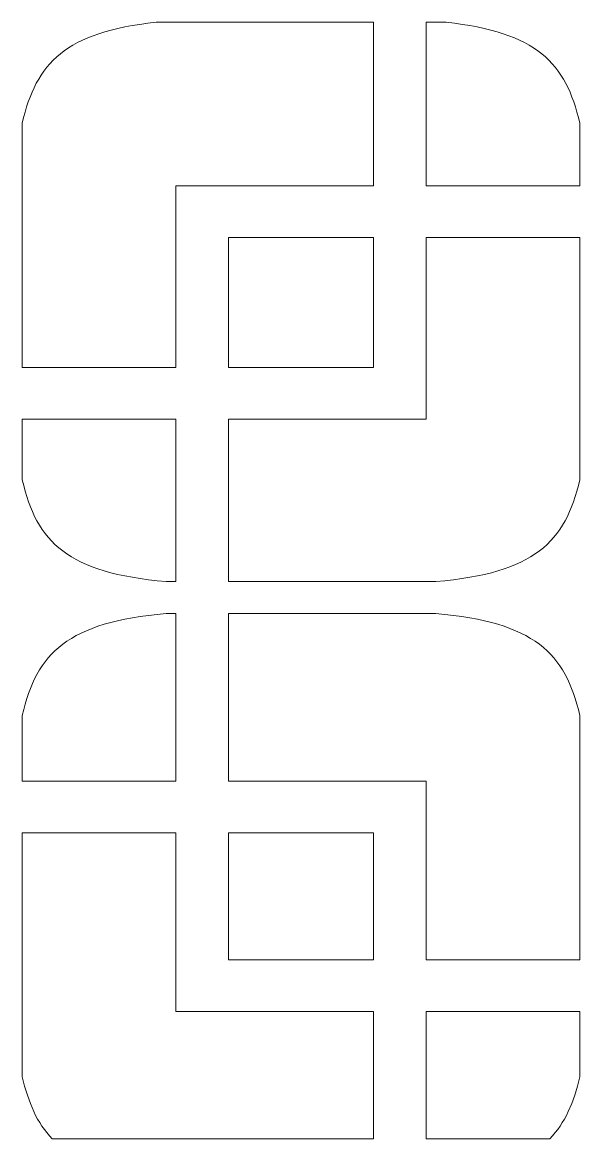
# Model space of a CAD drawing. Header units: millimetres. Extents: x -1200 to 1200, y -590 to 590.
# Drawn here: x 451 to 742, y -590 to -8 of the extents above; entities that cross this region are included whole.
import ezdxf

# ---------------------------------------------------------------- set-up
doc = ezdxf.new("R2010")
doc.units = ezdxf.units.MM
doc.header["$MEASUREMENT"] = 0
doc.layers.add('Layer 1', color=7, linetype='Continuous')

msp = doc.modelspace()

# ---------------------------------------------------------------- linework, layer by layer
at = {"layer": 'Layer 1', "color": 250, "lineweight": 20}
for points, knots in [([(520.5333, -7.6965), (520.5333, -7.6965), (634.0585, -7.6965), (634.0585, -7.6965), (634.0585, -7.6965), (634.0585, -92.9268), (634.0585, -92.9268), (634.0585, -92.9268), (530.8751, -92.9268), (530.8751, -92.9268), (530.8751, -92.9268), (530.8751, -187.7579), (530.8751, -187.7579), (530.8751, -187.7579), (450.6968, -187.7579), (450.6968, -187.7579), (450.6968, -187.7579), (450.6968, -99.7673), (450.6968, -99.7673), (450.6968, -99.7673), (450.6968, -60.2364), (450.6968, -60.2364), (450.6968, -60.2364), (451.4003, -57.3562), (451.4003, -57.3562), (451.4003, -57.3562), (452.1508, -54.548), (452.1508, -54.548), (452.1508, -54.548), (452.9481, -51.8117), (452.9481, -51.8117), (452.9481, -51.8117), (453.8158, -49.1956), (453.8158, -49.1956), (453.8158, -49.1956), (454.7538, -46.6514), (454.7538, -46.6514), (454.7538, -46.6514), (455.7622, -44.1792), (455.7622, -44.1792), (455.7622, -44.1792), (456.8175, -41.827), (456.8175, -41.827), (456.8175, -41.827), (457.99, -39.4989), (457.99, -39.4989), (457.99, -39.4989), (459.2329, -37.2907), (459.2329, -37.2907), (459.2329, -37.2907), (460.5462, -35.1785), (460.5462, -35.1785), (460.5462, -35.1785), (461.9532, -33.1384), (461.9532, -33.1384), (461.9532, -33.1384), (463.4775, -31.1703), (463.4775, -31.1703), (463.4775, -31.1703), (465.0956, -29.2741), (465.0956, -29.2741), (465.0956, -29.2741), (466.8075, -27.474), (466.8075, -27.474), (466.8075, -27.474), (468.6367, -25.7458), (468.6367, -25.7458), (468.6367, -25.7458), (470.5831, -24.0897), (470.5831, -24.0897), (470.5831, -24.0897), (472.6233, -22.5296), (472.6233, -22.5296), (472.6233, -22.5296), (474.7808, -21.0415), (474.7808, -21.0415), (474.7808, -21.0415), (477.1259, -19.6253), (477.1259, -19.6253), (477.1259, -19.6253), (479.5413, -18.2813), (479.5413, -18.2813), (479.5413, -18.2813), (482.1209, -17.0092), (482.1209, -17.0092), (482.1209, -17.0092), (484.8412, -15.8091), (484.8412, -15.8091), (484.8412, -15.8091), (487.6787, -14.681), (487.6787, -14.681), (487.6787, -14.681), (490.6805, -13.6249), (490.6805, -13.6249), (490.6805, -13.6249), (493.8463, -12.6409), (493.8463, -12.6409), (493.8463, -12.6409), (497.1529, -11.7288), (497.1529, -11.7288), (497.1529, -11.7288), (500.6235, -10.8887), (500.6235, -10.8887), (500.6235, -10.8887), (504.2584, -10.1207), (504.2584, -10.1207), (504.2584, -10.1207), (508.0575, -9.4246), (508.0575, -9.4246), (508.0575, -9.4246), (512.0206, -8.7766), (512.0206, -8.7766), (512.0206, -8.7766), (516.1949, -8.2005), (516.1949, -8.2005), (516.1949, -8.2005), (520.5333, -7.6965), (520.5333, -7.6965)], [0, 0, 0, 0, 0.02564103, 0.02564103, 0.02564103, 0.05128205, 0.05128205, 0.05128205, 0.07692308, 0.07692308, 0.07692308, 0.1025641, 0.1025641, 0.1025641, 0.12820513, 0.12820513, 0.12820513, 0.15384615, 0.15384615, 0.15384615, 0.17948718, 0.17948718, 0.17948718, 0.20512821, 0.20512821, 0.20512821, 0.23076923, 0.23076923, 0.23076923, 0.25641026, 0.25641026, 0.25641026, 0.28205128, 0.28205128, 0.28205128, 0.30769231, 0.30769231, 0.30769231, 0.33333333, 0.33333333, 0.33333333, 0.35897436, 0.35897436, 0.35897436, 0.38461538, 0.38461538, 0.38461538, 0.41025641, 0.41025641, 0.41025641, 0.43589744, 0.43589744, 0.43589744, 0.46153846, 0.46153846, 0.46153846, 0.48717949, 0.48717949, 0.48717949, 0.51282051, 0.51282051, 0.51282051, 0.53846154, 0.53846154, 0.53846154, 0.56410256, 0.56410256, 0.56410256, 0.58974359, 0.58974359, 0.58974359, 0.61538462, 0.61538462, 0.61538462, 0.64102564, 0.64102564, 0.64102564, 0.66666667, 0.66666667, 0.66666667, 0.69230769, 0.69230769, 0.69230769, 0.71794872, 0.71794872, 0.71794872, 0.74358974, 0.74358974, 0.74358974, 0.76923077, 0.76923077, 0.76923077, 0.79487179, 0.79487179, 0.79487179, 0.82051282, 0.82051282, 0.82051282, 0.84615385, 0.84615385, 0.84615385, 0.87179487, 0.87179487, 0.87179487, 0.8974359, 0.8974359, 0.8974359, 0.92307692, 0.92307692, 0.92307692, 0.94871795, 0.94871795, 0.94871795, 0.97435897, 0.97435897, 0.97435897, 1, 1, 1, 1]), ([(661.4724, -7.6965), (661.4724, -7.6965), (671.8612, -7.6965), (671.8612, -7.6965), (671.8612, -7.6965), (676.1996, -8.2005), (676.1996, -8.2005), (676.1996, -8.2005), (680.3504, -8.7766), (680.3504, -8.7766), (680.3504, -8.7766), (684.337, -9.4246), (684.337, -9.4246), (684.337, -9.4246), (688.136, -10.1207), (688.136, -10.1207), (688.136, -10.1207), (691.7709, -10.8887), (691.7709, -10.8887), (691.7709, -10.8887), (695.2416, -11.7288), (695.2416, -11.7288), (695.2416, -11.7288), (698.4778, -12.6409), (698.4778, -12.6409), (698.4778, -12.6409), (701.6202, -13.6249), (701.6202, -13.6249), (701.6202, -13.6249), (704.6219, -14.681), (704.6219, -14.681), (704.6219, -14.681), (707.4829, -15.8091), (707.4829, -15.8091), (707.4829, -15.8091), (710.1797, -17.0092), (710.1797, -17.0092), (710.1797, -17.0092), (712.7594, -18.2813), (712.7594, -18.2813), (712.7594, -18.2813), (715.1983, -19.6253), (715.1983, -19.6253), (715.1983, -19.6253), (717.4964, -21.0415), (717.4964, -21.0415), (717.4964, -21.0415), (719.6773, -22.5296), (719.6773, -22.5296), (719.6773, -22.5296), (721.741, -24.1137), (721.741, -24.1137), (721.741, -24.1137), (723.6874, -25.7458), (723.6874, -25.7458), (723.6874, -25.7458), (725.4931, -27.474), (725.4931, -27.474), (725.4931, -27.474), (727.2285, -29.2741), (727.2285, -29.2741), (727.2285, -29.2741), (728.8231, -31.1703), (728.8231, -31.1703), (728.8231, -31.1703), (730.3475, -33.1384), (730.3475, -33.1384), (730.3475, -33.1384), (731.7545, -35.1785), (731.7545, -35.1785), (731.7545, -35.1785), (733.0912, -37.2907), (733.0912, -37.2907), (733.0912, -37.2907), (734.3106, -39.5229), (734.3106, -39.5229), (734.3106, -39.5229), (735.4832, -41.827), (735.4832, -41.827), (735.4832, -41.827), (736.5384, -44.1792), (736.5384, -44.1792), (736.5384, -44.1792), (737.5468, -46.6514), (737.5468, -46.6514), (737.5468, -46.6514), (738.4848, -49.1956), (738.4848, -49.1956), (738.4848, -49.1956), (739.3525, -51.8358), (739.3525, -51.8358), (739.3525, -51.8358), (740.1499, -54.548), (740.1499, -54.548), (740.1499, -54.548), (740.9002, -57.3562), (740.9002, -57.3562), (740.9002, -57.3562), (741.5804, -60.2604), (741.5804, -60.2604), (741.5804, -60.2604), (741.5804, -92.9268), (741.5804, -92.9268), (741.5804, -92.9268), (661.4724, -92.9268), (661.4724, -92.9268), (661.4724, -92.9268), (661.4724, -7.6965), (661.4724, -7.6965)], [0, 0, 0, 0, 0.02777778, 0.02777778, 0.02777778, 0.05555556, 0.05555556, 0.05555556, 0.08333333, 0.08333333, 0.08333333, 0.11111111, 0.11111111, 0.11111111, 0.13888889, 0.13888889, 0.13888889, 0.16666667, 0.16666667, 0.16666667, 0.19444444, 0.19444444, 0.19444444, 0.22222222, 0.22222222, 0.22222222, 0.25, 0.25, 0.25, 0.27777778, 0.27777778, 0.27777778, 0.30555556, 0.30555556, 0.30555556, 0.33333333, 0.33333333, 0.33333333, 0.36111111, 0.36111111, 0.36111111, 0.38888889, 0.38888889, 0.38888889, 0.41666667, 0.41666667, 0.41666667, 0.44444444, 0.44444444, 0.44444444, 0.47222222, 0.47222222, 0.47222222, 0.5, 0.5, 0.5, 0.52777778, 0.52777778, 0.52777778, 0.55555556, 0.55555556, 0.55555556, 0.58333333, 0.58333333, 0.58333333, 0.61111111, 0.61111111, 0.61111111, 0.63888889, 0.63888889, 0.63888889, 0.66666667, 0.66666667, 0.66666667, 0.69444444, 0.69444444, 0.69444444, 0.72222222, 0.72222222, 0.72222222, 0.75, 0.75, 0.75, 0.77777778, 0.77777778, 0.77777778, 0.80555556, 0.80555556, 0.80555556, 0.83333333, 0.83333333, 0.83333333, 0.86111111, 0.86111111, 0.86111111, 0.88888889, 0.88888889, 0.88888889, 0.91666667, 0.91666667, 0.91666667, 0.94444444, 0.94444444, 0.94444444, 0.97222222, 0.97222222, 0.97222222, 1, 1, 1, 1]), ([(558.289, -187.7579), (558.289, -187.7579), (558.289, -119.8568), (558.289, -119.8568), (558.289, -119.8568), (634.0585, -119.8568), (634.0585, -119.8568), (634.0585, -119.8568), (634.0585, -187.7579), (634.0585, -187.7579), (634.0585, -187.7579), (558.289, -187.7579), (558.289, -187.7579)], [0, 0, 0, 0, 0.25, 0.25, 0.25, 0.5, 0.5, 0.5, 0.75, 0.75, 0.75, 1, 1, 1, 1]), ([(645.995, -299.3902), (645.995, -299.3902), (558.289, -299.3902), (558.289, -299.3902), (558.289, -299.3902), (558.289, -214.6879), (558.289, -214.6879), (558.289, -214.6879), (661.4724, -214.6879), (661.4724, -214.6879), (661.4724, -214.6879), (661.4724, -119.8568), (661.4724, -119.8568), (661.4724, -119.8568), (741.5804, -119.8568), (741.5804, -119.8568), (741.5804, -119.8568), (741.5804, -207.8474), (741.5804, -207.8474), (741.5804, -207.8474), (741.5804, -246.3463), (741.5804, -246.3463), (741.5804, -246.3463), (740.8768, -249.3465), (740.8768, -249.3465), (740.8768, -249.3465), (740.1029, -252.2507), (740.1029, -252.2507), (740.1029, -252.2507), (739.2587, -255.0589), (739.2587, -255.0589), (739.2587, -255.0589), (738.3442, -257.7711), (738.3442, -257.7711), (738.3442, -257.7711), (737.3826, -260.4113), (737.3826, -260.4113), (737.3826, -260.4113), (736.3274, -262.9315), (736.3274, -262.9315), (736.3274, -262.9315), (735.1783, -265.3797), (735.1783, -265.3797), (735.1783, -265.3797), (733.9588, -267.7319), (733.9588, -267.7319), (733.9588, -267.7319), (732.6691, -269.988), (732.6691, -269.988), (732.6691, -269.988), (731.262, -272.1722), (731.262, -272.1722), (731.262, -272.1722), (729.7377, -274.2604), (729.7377, -274.2604), (729.7377, -274.2604), (728.1431, -276.2525), (728.1431, -276.2525), (728.1431, -276.2525), (726.4077, -278.1727), (726.4077, -278.1727), (726.4077, -278.1727), (724.5785, -280.0208), (724.5785, -280.0208), (724.5785, -280.0208), (722.6321, -281.7489), (722.6321, -281.7489), (722.6321, -281.7489), (720.545, -283.4291), (720.545, -283.4291), (720.545, -283.4291), (718.3406, -284.9892), (718.3406, -284.9892), (718.3406, -284.9892), (715.9956, -286.5013), (715.9956, -286.5013), (715.9956, -286.5013), (713.5332, -287.9174), (713.5332, -287.9174), (713.5332, -287.9174), (710.9067, -289.2615), (710.9067, -289.2615), (710.9067, -289.2615), (708.1395, -290.5095), (708.1395, -290.5095), (708.1395, -290.5095), (705.2082, -291.6857), (705.2082, -291.6857), (705.2082, -291.6857), (702.1127, -292.7897), (702.1127, -292.7897), (702.1127, -292.7897), (698.8765, -293.8458), (698.8765, -293.8458), (698.8765, -293.8458), (695.5464, -294.7819), (695.5464, -294.7819), (695.5464, -294.7819), (691.9585, -295.6459), (691.9585, -295.6459), (691.9585, -295.6459), (688.1829, -296.462), (688.1829, -296.462), (688.1829, -296.462), (684.2432, -297.182), (684.2432, -297.182), (684.2432, -297.182), (680.1159, -297.8541), (680.1159, -297.8541), (680.1159, -297.8541), (675.8009, -298.4302), (675.8009, -298.4302), (675.8009, -298.4302), (671.2749, -298.9582), (671.2749, -298.9582), (671.2749, -298.9582), (666.5613, -299.3902), (666.5613, -299.3902), (666.5613, -299.3902), (666.233, -299.3902), (666.233, -299.3902), (666.233, -299.3902), (665.9281, -299.3902), (665.9281, -299.3902), (665.9281, -299.3902), (665.5998, -299.3902), (665.5998, -299.3902), (665.5998, -299.3902), (665.2715, -299.3902), (665.2715, -299.3902), (665.2715, -299.3902), (664.9432, -299.3902), (664.9432, -299.3902), (664.9432, -299.3902), (664.6383, -299.3902), (664.6383, -299.3902), (664.6383, -299.3902), (664.31, -299.3902), (664.31, -299.3902), (664.31, -299.3902), (663.9817, -299.3902), (663.9817, -299.3902), (663.9817, -299.3902), (663.6769, -299.3902), (663.6769, -299.3902), (663.6769, -299.3902), (663.3486, -299.3902), (663.3486, -299.3902), (663.3486, -299.3902), (663.0202, -299.3902), (663.0202, -299.3902), (663.0202, -299.3902), (662.7154, -299.3902), (662.7154, -299.3902), (662.7154, -299.3902), (662.3636, -299.3902), (662.3636, -299.3902), (662.3636, -299.3902), (662.0588, -299.3902), (662.0588, -299.3902), (662.0588, -299.3902), (661.7305, -299.3902), (661.7305, -299.3902), (661.7305, -299.3902), (661.4256, -299.3902), (661.4256, -299.3902), (661.4256, -299.3902), (661.0973, -299.3902), (661.0973, -299.3902), (661.0973, -299.3902), (660.7689, -299.3902), (660.7689, -299.3902), (660.7689, -299.3902), (660.4641, -299.3902), (660.4641, -299.3902), (660.4641, -299.3902), (660.1358, -299.3902), (660.1358, -299.3902), (660.1358, -299.3902), (659.8075, -299.3902), (659.8075, -299.3902), (659.8075, -299.3902), (659.5026, -299.3902), (659.5026, -299.3902), (659.5026, -299.3902), (659.1743, -299.3902), (659.1743, -299.3902), (659.1743, -299.3902), (658.846, -299.3902), (658.846, -299.3902), (658.846, -299.3902), (658.5177, -299.3902), (658.5177, -299.3902), (658.5177, -299.3902), (658.2128, -299.3902), (658.2128, -299.3902), (658.2128, -299.3902), (657.8845, -299.3902), (657.8845, -299.3902), (657.8845, -299.3902), (657.5562, -299.3902), (657.5562, -299.3902), (657.5562, -299.3902), (657.2513, -299.3902), (657.2513, -299.3902), (657.2513, -299.3902), (656.923, -299.3902), (656.923, -299.3902), (656.923, -299.3902), (656.5947, -299.3902), (656.5947, -299.3902), (656.5947, -299.3902), (656.2899, -299.3902), (656.2899, -299.3902), (656.2899, -299.3902), (655.9616, -299.3902), (655.9616, -299.3902), (655.9616, -299.3902), (655.6332, -299.3902), (655.6332, -299.3902), (655.6332, -299.3902), (655.3049, -299.3902), (655.3049, -299.3902), (655.3049, -299.3902), (655, -299.3902), (655, -299.3902), (655, -299.3902), (654.6718, -299.3902), (654.6718, -299.3902), (654.6718, -299.3902), (654.3434, -299.3902), (654.3434, -299.3902), (654.3434, -299.3902), (654.0386, -299.3902), (654.0386, -299.3902), (654.0386, -299.3902), (653.7102, -299.3902), (653.7102, -299.3902), (653.7102, -299.3902), (653.3819, -299.3902), (653.3819, -299.3902), (653.3819, -299.3902), (653.0771, -299.3902), (653.0771, -299.3902), (653.0771, -299.3902), (652.7488, -299.3902), (652.7488, -299.3902), (652.7488, -299.3902), (652.4205, -299.3902), (652.4205, -299.3902), (652.4205, -299.3902), (652.0921, -299.3902), (652.0921, -299.3902), (652.0921, -299.3902), (651.7873, -299.3902), (651.7873, -299.3902), (651.7873, -299.3902), (651.459, -299.3902), (651.459, -299.3902), (651.459, -299.3902), (651.1307, -299.3902), (651.1307, -299.3902), (651.1307, -299.3902), (650.8258, -299.3902), (650.8258, -299.3902), (650.8258, -299.3902), (650.4975, -299.3902), (650.4975, -299.3902), (650.4975, -299.3902), (650.1692, -299.3902), (650.1692, -299.3902), (650.1692, -299.3902), (649.8643, -299.3902), (649.8643, -299.3902), (649.8643, -299.3902), (649.536, -299.3902), (649.536, -299.3902), (649.536, -299.3902), (649.2077, -299.3902), (649.2077, -299.3902), (649.2077, -299.3902), (648.8794, -299.3902), (648.8794, -299.3902), (648.8794, -299.3902), (648.5745, -299.3902), (648.5745, -299.3902), (648.5745, -299.3902), (648.2462, -299.3902), (648.2462, -299.3902), (648.2462, -299.3902), (647.9179, -299.3902), (647.9179, -299.3902), (647.9179, -299.3902), (647.6131, -299.3902), (647.6131, -299.3902), (647.6131, -299.3902), (647.2848, -299.3902), (647.2848, -299.3902), (647.2848, -299.3902), (646.9564, -299.3902), (646.9564, -299.3902), (646.9564, -299.3902), (646.6516, -299.3902), (646.6516, -299.3902), (646.6516, -299.3902), (646.3232, -299.3902), (646.3232, -299.3902), (646.3232, -299.3902), (645.995, -299.3902), (645.995, -299.3902)], [0, 0, 0, 0, 0.00970874, 0.00970874, 0.00970874, 0.01941748, 0.01941748, 0.01941748, 0.02912621, 0.02912621, 0.02912621, 0.03883495, 0.03883495, 0.03883495, 0.04854369, 0.04854369, 0.04854369, 0.05825243, 0.05825243, 0.05825243, 0.06796117, 0.06796117, 0.06796117, 0.0776699, 0.0776699, 0.0776699, 0.08737864, 0.08737864, 0.08737864, 0.09708738, 0.09708738, 0.09708738, 0.10679612, 0.10679612, 0.10679612, 0.11650485, 0.11650485, 0.11650485, 0.12621359, 0.12621359, 0.12621359, 0.13592233, 0.13592233, 0.13592233, 0.14563107, 0.14563107, 0.14563107, 0.15533981, 0.15533981, 0.15533981, 0.16504854, 0.16504854, 0.16504854, 0.17475728, 0.17475728, 0.17475728, 0.18446602, 0.18446602, 0.18446602, 0.19417476, 0.19417476, 0.19417476, 0.2038835, 0.2038835, 0.2038835, 0.21359223, 0.21359223, 0.21359223, 0.22330097, 0.22330097, 0.22330097, 0.23300971, 0.23300971, 0.23300971, 0.24271845, 0.24271845, 0.24271845, 0.25242718, 0.25242718, 0.25242718, 0.26213592, 0.26213592, 0.26213592, 0.27184466, 0.27184466, 0.27184466, 0.2815534, 0.2815534, 0.2815534, 0.29126214, 0.29126214, 0.29126214, 0.30097087, 0.30097087, 0.30097087, 0.31067961, 0.31067961, 0.31067961, 0.32038835, 0.32038835, 0.32038835, 0.33009709, 0.33009709, 0.33009709, 0.33980583, 0.33980583, 0.33980583, 0.34951456, 0.34951456, 0.34951456, 0.3592233, 0.3592233, 0.3592233, 0.36893204, 0.36893204, 0.36893204, 0.37864078, 0.37864078, 0.37864078, 0.38834951, 0.38834951, 0.38834951, 0.39805825, 0.39805825, 0.39805825, 0.40776699, 0.40776699, 0.40776699, 0.41747573, 0.41747573, 0.41747573, 0.42718447, 0.42718447, 0.42718447, 0.4368932, 0.4368932, 0.4368932, 0.44660194, 0.44660194, 0.44660194, 0.45631068, 0.45631068, 0.45631068, 0.46601942, 0.46601942, 0.46601942, 0.47572816, 0.47572816, 0.47572816, 0.48543689, 0.48543689, 0.48543689, 0.49514563, 0.49514563, 0.49514563, 0.50485437, 0.50485437, 0.50485437, 0.51456311, 0.51456311, 0.51456311, 0.52427184, 0.52427184, 0.52427184, 0.53398058, 0.53398058, 0.53398058, 0.54368932, 0.54368932, 0.54368932, 0.55339806, 0.55339806, 0.55339806, 0.5631068, 0.5631068, 0.5631068, 0.57281553, 0.57281553, 0.57281553, 0.58252427, 0.58252427, 0.58252427, 0.59223301, 0.59223301, 0.59223301, 0.60194175, 0.60194175, 0.60194175, 0.61165049, 0.61165049, 0.61165049, 0.62135922, 0.62135922, 0.62135922, 0.63106796, 0.63106796, 0.63106796, 0.6407767, 0.6407767, 0.6407767, 0.65048544, 0.65048544, 0.65048544, 0.66019417, 0.66019417, 0.66019417, 0.66990291, 0.66990291, 0.66990291, 0.67961165, 0.67961165, 0.67961165, 0.68932039, 0.68932039, 0.68932039, 0.69902913, 0.69902913, 0.69902913, 0.70873786, 0.70873786, 0.70873786, 0.7184466, 0.7184466, 0.7184466, 0.72815534, 0.72815534, 0.72815534, 0.73786408, 0.73786408, 0.73786408, 0.74757282, 0.74757282, 0.74757282, 0.75728155, 0.75728155, 0.75728155, 0.76699029, 0.76699029, 0.76699029, 0.77669903, 0.77669903, 0.77669903, 0.78640777, 0.78640777, 0.78640777, 0.7961165, 0.7961165, 0.7961165, 0.80582524, 0.80582524, 0.80582524, 0.81553398, 0.81553398, 0.81553398, 0.82524272, 0.82524272, 0.82524272, 0.83495146, 0.83495146, 0.83495146, 0.84466019, 0.84466019, 0.84466019, 0.85436893, 0.85436893, 0.85436893, 0.86407767, 0.86407767, 0.86407767, 0.87378641, 0.87378641, 0.87378641, 0.88349515, 0.88349515, 0.88349515, 0.89320388, 0.89320388, 0.89320388, 0.90291262, 0.90291262, 0.90291262, 0.91262136, 0.91262136, 0.91262136, 0.9223301, 0.9223301, 0.9223301, 0.93203883, 0.93203883, 0.93203883, 0.94174757, 0.94174757, 0.94174757, 0.95145631, 0.95145631, 0.95145631, 0.96116505, 0.96116505, 0.96116505, 0.97087379, 0.97087379, 0.97087379, 0.98058252, 0.98058252, 0.98058252, 0.99029126, 0.99029126, 0.99029126, 1, 1, 1, 1]), ([(450.6968, -214.6879), (450.6968, -214.6879), (450.6968, -246.3463), (450.6968, -246.3463), (450.6968, -246.3463), (451.4238, -249.3465), (451.4238, -249.3465), (451.4238, -249.3465), (452.1977, -252.2507), (452.1977, -252.2507), (452.1977, -252.2507), (453.0419, -255.0589), (453.0419, -255.0589), (453.0419, -255.0589), (453.9565, -257.7711), (453.9565, -257.7711), (453.9565, -257.7711), (454.918, -260.4113), (454.918, -260.4113), (454.918, -260.4113), (455.9733, -262.9315), (455.9733, -262.9315), (455.9733, -262.9315), (457.1224, -265.3797), (457.1224, -265.3797), (457.1224, -265.3797), (458.3418, -267.7319), (458.3418, -267.7319), (458.3418, -267.7319), (459.6551, -269.988), (459.6551, -269.988), (459.6551, -269.988), (461.0621, -272.1722), (461.0621, -272.1722), (461.0621, -272.1722), (462.5629, -274.2604), (462.5629, -274.2604), (462.5629, -274.2604), (464.1811, -276.2525), (464.1811, -276.2525), (464.1811, -276.2525), (465.893, -278.1727), (465.893, -278.1727), (465.893, -278.1727), (467.7221, -280.0208), (467.7221, -280.0208), (467.7221, -280.0208), (469.6919, -281.7489), (469.6919, -281.7489), (469.6919, -281.7489), (471.7557, -283.4291), (471.7557, -283.4291), (471.7557, -283.4291), (473.96, -284.9892), (473.96, -284.9892), (473.96, -284.9892), (476.3051, -286.5013), (476.3051, -286.5013), (476.3051, -286.5013), (478.7908, -287.9174), (478.7908, -287.9174), (478.7908, -287.9174), (481.4173, -289.2615), (481.4173, -289.2615), (481.4173, -289.2615), (484.1846, -290.5095), (484.1846, -290.5095), (484.1846, -290.5095), (487.1159, -291.6857), (487.1159, -291.6857), (487.1159, -291.6857), (490.188, -292.7897), (490.188, -292.7897), (490.188, -292.7897), (493.4476, -293.8458), (493.4476, -293.8458), (493.4476, -293.8458), (496.848, -294.7819), (496.848, -294.7819), (496.848, -294.7819), (500.4359, -295.6459), (500.4359, -295.6459), (500.4359, -295.6459), (504.1881, -296.462), (504.1881, -296.462), (504.1881, -296.462), (508.1513, -297.182), (508.1513, -297.182), (508.1513, -297.182), (512.2786, -297.8541), (512.2786, -297.8541), (512.2786, -297.8541), (516.5935, -298.4302), (516.5935, -298.4302), (516.5935, -298.4302), (521.1195, -298.9582), (521.1195, -298.9582), (521.1195, -298.9582), (525.8332, -299.3902), (525.8332, -299.3902), (525.8332, -299.3902), (530.8751, -299.3902), (530.8751, -299.3902), (530.8751, -299.3902), (530.8751, -214.6879), (530.8751, -214.6879), (530.8751, -214.6879), (450.6968, -214.6879), (450.6968, -214.6879)], [0, 0, 0, 0, 0.02777778, 0.02777778, 0.02777778, 0.05555556, 0.05555556, 0.05555556, 0.08333333, 0.08333333, 0.08333333, 0.11111111, 0.11111111, 0.11111111, 0.13888889, 0.13888889, 0.13888889, 0.16666667, 0.16666667, 0.16666667, 0.19444444, 0.19444444, 0.19444444, 0.22222222, 0.22222222, 0.22222222, 0.25, 0.25, 0.25, 0.27777778, 0.27777778, 0.27777778, 0.30555556, 0.30555556, 0.30555556, 0.33333333, 0.33333333, 0.33333333, 0.36111111, 0.36111111, 0.36111111, 0.38888889, 0.38888889, 0.38888889, 0.41666667, 0.41666667, 0.41666667, 0.44444444, 0.44444444, 0.44444444, 0.47222222, 0.47222222, 0.47222222, 0.5, 0.5, 0.5, 0.52777778, 0.52777778, 0.52777778, 0.55555556, 0.55555556, 0.55555556, 0.58333333, 0.58333333, 0.58333333, 0.61111111, 0.61111111, 0.61111111, 0.63888889, 0.63888889, 0.63888889, 0.66666667, 0.66666667, 0.66666667, 0.69444444, 0.69444444, 0.69444444, 0.72222222, 0.72222222, 0.72222222, 0.75, 0.75, 0.75, 0.77777778, 0.77777778, 0.77777778, 0.80555556, 0.80555556, 0.80555556, 0.83333333, 0.83333333, 0.83333333, 0.86111111, 0.86111111, 0.86111111, 0.88888889, 0.88888889, 0.88888889, 0.91666667, 0.91666667, 0.91666667, 0.94444444, 0.94444444, 0.94444444, 0.97222222, 0.97222222, 0.97222222, 1, 1, 1, 1]), ([(530.8751, -316.1195), (530.8751, -316.1195), (525.8332, -316.1195), (525.8332, -316.1195), (525.8332, -316.1195), (521.1195, -316.5755), (521.1195, -316.5755), (521.1195, -316.5755), (516.5935, -317.1036), (516.5935, -317.1036), (516.5935, -317.1036), (512.2786, -317.6796), (512.2786, -317.6796), (512.2786, -317.6796), (508.1513, -318.3276), (508.1513, -318.3276), (508.1513, -318.3276), (504.1881, -319.0717), (504.1881, -319.0717), (504.1881, -319.0717), (500.4359, -319.8638), (500.4359, -319.8638), (500.4359, -319.8638), (496.848, -320.7518), (496.848, -320.7518), (496.848, -320.7518), (493.4476, -321.7119), (493.4476, -321.7119), (493.4476, -321.7119), (490.188, -322.7199), (490.188, -322.7199), (490.188, -322.7199), (487.1159, -323.8481), (487.1159, -323.8481), (487.1159, -323.8481), (484.1846, -325.0241), (484.1846, -325.0241), (484.1846, -325.0241), (481.4173, -326.2722), (481.4173, -326.2722), (481.4173, -326.2722), (478.7908, -327.6163), (478.7908, -327.6163), (478.7908, -327.6163), (476.3051, -329.0325), (476.3051, -329.0325), (476.3051, -329.0325), (473.96, -330.5206), (473.96, -330.5206), (473.96, -330.5206), (471.7557, -332.1047), (471.7557, -332.1047), (471.7557, -332.1047), (469.6919, -333.7848), (469.6919, -333.7848), (469.6919, -333.7848), (467.7221, -335.5129), (467.7221, -335.5129), (467.7221, -335.5129), (465.893, -337.3611), (465.893, -337.3611), (465.893, -337.3611), (464.1811, -339.2572), (464.1811, -339.2572), (464.1811, -339.2572), (462.5629, -341.2733), (462.5629, -341.2733), (462.5629, -341.2733), (461.0621, -343.3615), (461.0621, -343.3615), (461.0621, -343.3615), (459.6551, -345.5217), (459.6551, -345.5217), (459.6551, -345.5217), (458.3418, -347.8019), (458.3418, -347.8019), (458.3418, -347.8019), (457.1224, -350.154), (457.1224, -350.154), (457.1224, -350.154), (455.9733, -352.6022), (455.9733, -352.6022), (455.9733, -352.6022), (454.918, -355.1224), (454.918, -355.1224), (454.918, -355.1224), (453.9565, -357.7386), (453.9565, -357.7386), (453.9565, -357.7386), (453.0419, -360.4748), (453.0419, -360.4748), (453.0419, -360.4748), (452.1977, -363.283), (452.1977, -363.283), (452.1977, -363.283), (451.4238, -366.1872), (451.4238, -366.1872), (451.4238, -366.1872), (450.6968, -369.1874), (450.6968, -369.1874), (450.6968, -369.1874), (450.6968, -403.486), (450.6968, -403.486), (450.6968, -403.486), (530.8751, -403.486), (530.8751, -403.486), (530.8751, -403.486), (530.8751, -316.1195), (530.8751, -316.1195)], [0, 0, 0, 0, 0.02777778, 0.02777778, 0.02777778, 0.05555556, 0.05555556, 0.05555556, 0.08333333, 0.08333333, 0.08333333, 0.11111111, 0.11111111, 0.11111111, 0.13888889, 0.13888889, 0.13888889, 0.16666667, 0.16666667, 0.16666667, 0.19444444, 0.19444444, 0.19444444, 0.22222222, 0.22222222, 0.22222222, 0.25, 0.25, 0.25, 0.27777778, 0.27777778, 0.27777778, 0.30555556, 0.30555556, 0.30555556, 0.33333333, 0.33333333, 0.33333333, 0.36111111, 0.36111111, 0.36111111, 0.38888889, 0.38888889, 0.38888889, 0.41666667, 0.41666667, 0.41666667, 0.44444444, 0.44444444, 0.44444444, 0.47222222, 0.47222222, 0.47222222, 0.5, 0.5, 0.5, 0.52777778, 0.52777778, 0.52777778, 0.55555556, 0.55555556, 0.55555556, 0.58333333, 0.58333333, 0.58333333, 0.61111111, 0.61111111, 0.61111111, 0.63888889, 0.63888889, 0.63888889, 0.66666667, 0.66666667, 0.66666667, 0.69444444, 0.69444444, 0.69444444, 0.72222222, 0.72222222, 0.72222222, 0.75, 0.75, 0.75, 0.77777778, 0.77777778, 0.77777778, 0.80555556, 0.80555556, 0.80555556, 0.83333333, 0.83333333, 0.83333333, 0.86111111, 0.86111111, 0.86111111, 0.88888889, 0.88888889, 0.88888889, 0.91666667, 0.91666667, 0.91666667, 0.94444444, 0.94444444, 0.94444444, 0.97222222, 0.97222222, 0.97222222, 1, 1, 1, 1]), ([(558.289, -316.1195), (558.289, -316.1195), (645.995, -316.1195), (645.995, -316.1195), (645.995, -316.1195), (646.3232, -316.1195), (646.3232, -316.1195), (646.3232, -316.1195), (646.6516, -316.1195), (646.6516, -316.1195), (646.6516, -316.1195), (646.9564, -316.1195), (646.9564, -316.1195), (646.9564, -316.1195), (647.2848, -316.1195), (647.2848, -316.1195), (647.2848, -316.1195), (647.6131, -316.1195), (647.6131, -316.1195), (647.6131, -316.1195), (647.9179, -316.1195), (647.9179, -316.1195), (647.9179, -316.1195), (648.2462, -316.1195), (648.2462, -316.1195), (648.2462, -316.1195), (648.5745, -316.1195), (648.5745, -316.1195), (648.5745, -316.1195), (648.8794, -316.1195), (648.8794, -316.1195), (648.8794, -316.1195), (649.2077, -316.1195), (649.2077, -316.1195), (649.2077, -316.1195), (649.536, -316.1195), (649.536, -316.1195), (649.536, -316.1195), (649.8643, -316.1195), (649.8643, -316.1195), (649.8643, -316.1195), (650.1692, -316.1195), (650.1692, -316.1195), (650.1692, -316.1195), (650.4975, -316.1195), (650.4975, -316.1195), (650.4975, -316.1195), (650.8258, -316.1195), (650.8258, -316.1195), (650.8258, -316.1195), (651.1307, -316.1195), (651.1307, -316.1195), (651.1307, -316.1195), (651.459, -316.1195), (651.459, -316.1195), (651.459, -316.1195), (651.7873, -316.1195), (651.7873, -316.1195), (651.7873, -316.1195), (652.0921, -316.1195), (652.0921, -316.1195), (652.0921, -316.1195), (652.4205, -316.1195), (652.4205, -316.1195), (652.4205, -316.1195), (652.7488, -316.1195), (652.7488, -316.1195), (652.7488, -316.1195), (653.0537, -316.1195), (653.0537, -316.1195), (653.0537, -316.1195), (653.3819, -316.1195), (653.3819, -316.1195), (653.3819, -316.1195), (653.7102, -316.1195), (653.7102, -316.1195), (653.7102, -316.1195), (654.0386, -316.1195), (654.0386, -316.1195), (654.0386, -316.1195), (654.3434, -316.1195), (654.3434, -316.1195), (654.3434, -316.1195), (654.6718, -316.1195), (654.6718, -316.1195), (654.6718, -316.1195), (655, -316.1195), (655, -316.1195), (655, -316.1195), (655.3049, -316.1195), (655.3049, -316.1195), (655.3049, -316.1195), (655.6332, -316.1195), (655.6332, -316.1195), (655.6332, -316.1195), (655.9616, -316.1195), (655.9616, -316.1195), (655.9616, -316.1195), (656.2664, -316.1195), (656.2664, -316.1195), (656.2664, -316.1195), (656.5947, -316.1195), (656.5947, -316.1195), (656.5947, -316.1195), (656.923, -316.1195), (656.923, -316.1195), (656.923, -316.1195), (657.2279, -316.1195), (657.2279, -316.1195), (657.2279, -316.1195), (657.5562, -316.1195), (657.5562, -316.1195), (657.5562, -316.1195), (657.8845, -316.1195), (657.8845, -316.1195), (657.8845, -316.1195), (658.2128, -316.1195), (658.2128, -316.1195), (658.2128, -316.1195), (658.5177, -316.1195), (658.5177, -316.1195), (658.5177, -316.1195), (658.846, -316.1195), (658.846, -316.1195), (658.846, -316.1195), (659.1743, -316.1195), (659.1743, -316.1195), (659.1743, -316.1195), (659.4791, -316.1195), (659.4791, -316.1195), (659.4791, -316.1195), (659.8075, -316.1195), (659.8075, -316.1195), (659.8075, -316.1195), (660.1358, -316.1195), (660.1358, -316.1195), (660.1358, -316.1195), (660.4407, -316.1195), (660.4407, -316.1195), (660.4407, -316.1195), (660.7689, -316.1195), (660.7689, -316.1195), (660.7689, -316.1195), (661.0973, -316.1195), (661.0973, -316.1195), (661.0973, -316.1195), (661.4021, -316.1195), (661.4021, -316.1195), (661.4021, -316.1195), (661.7305, -316.1195), (661.7305, -316.1195), (661.7305, -316.1195), (662.0588, -316.1195), (662.0588, -316.1195), (662.0588, -316.1195), (662.3636, -316.1195), (662.3636, -316.1195), (662.3636, -316.1195), (662.6919, -316.1195), (662.6919, -316.1195), (662.6919, -316.1195), (663.0202, -316.1195), (663.0202, -316.1195), (663.0202, -316.1195), (663.3486, -316.1195), (663.3486, -316.1195), (663.3486, -316.1195), (663.6534, -316.1195), (663.6534, -316.1195), (663.6534, -316.1195), (663.9817, -316.1195), (663.9817, -316.1195), (663.9817, -316.1195), (664.31, -316.1195), (664.31, -316.1195), (664.31, -316.1195), (664.6149, -316.1195), (664.6149, -316.1195), (664.6149, -316.1195), (664.9432, -316.1195), (664.9432, -316.1195), (664.9432, -316.1195), (665.2715, -316.1195), (665.2715, -316.1195), (665.2715, -316.1195), (665.5764, -316.1195), (665.5764, -316.1195), (665.5764, -316.1195), (665.9047, -316.1195), (665.9047, -316.1195), (665.9047, -316.1195), (666.233, -316.1195), (666.233, -316.1195), (666.233, -316.1195), (666.5613, -316.1195), (666.5613, -316.1195), (666.5613, -316.1195), (671.2749, -316.5755), (671.2749, -316.5755), (671.2749, -316.5755), (675.7775, -317.1036), (675.7775, -317.1036), (675.7775, -317.1036), (680.1159, -317.6796), (680.1159, -317.6796), (680.1159, -317.6796), (684.2432, -318.3276), (684.2432, -318.3276), (684.2432, -318.3276), (688.1829, -319.0717), (688.1829, -319.0717), (688.1829, -319.0717), (691.9585, -319.8638), (691.9585, -319.8638), (691.9585, -319.8638), (695.523, -320.7518), (695.523, -320.7518), (695.523, -320.7518), (698.8765, -321.7119), (698.8765, -321.7119), (698.8765, -321.7119), (702.1127, -322.7199), (702.1127, -322.7199), (702.1127, -322.7199), (705.2082, -323.8481), (705.2082, -323.8481), (705.2082, -323.8481), (708.1161, -325.0241), (708.1161, -325.0241), (708.1161, -325.0241), (710.9067, -326.2722), (710.9067, -326.2722), (710.9067, -326.2722), (713.5332, -327.6163), (713.5332, -327.6163), (713.5332, -327.6163), (715.9956, -329.0325), (715.9956, -329.0325), (715.9956, -329.0325), (718.3406, -330.5206), (718.3406, -330.5206), (718.3406, -330.5206), (720.545, -332.1047), (720.545, -332.1047), (720.545, -332.1047), (722.6321, -333.7848), (722.6321, -333.7848), (722.6321, -333.7848), (724.5785, -335.5129), (724.5785, -335.5129), (724.5785, -335.5129), (726.4077, -337.3611), (726.4077, -337.3611), (726.4077, -337.3611), (728.1431, -339.2572), (728.1431, -339.2572), (728.1431, -339.2572), (729.7377, -341.2733), (729.7377, -341.2733), (729.7377, -341.2733), (731.262, -343.3615), (731.262, -343.3615), (731.262, -343.3615), (732.6691, -345.5217), (732.6691, -345.5217), (732.6691, -345.5217), (733.9588, -347.8019), (733.9588, -347.8019), (733.9588, -347.8019), (735.1783, -350.154), (735.1783, -350.154), (735.1783, -350.154), (736.3274, -352.6022), (736.3274, -352.6022), (736.3274, -352.6022), (737.3826, -355.1224), (737.3826, -355.1224), (737.3826, -355.1224), (738.3442, -357.7626), (738.3442, -357.7626), (738.3442, -357.7626), (739.2587, -360.4748), (739.2587, -360.4748), (739.2587, -360.4748), (740.1029, -363.283), (740.1029, -363.283), (740.1029, -363.283), (740.8768, -366.1872), (740.8768, -366.1872), (740.8768, -366.1872), (741.5804, -369.1874), (741.5804, -369.1874), (741.5804, -369.1874), (741.5804, -408.6944), (741.5804, -408.6944), (741.5804, -408.6944), (741.5804, -496.709), (741.5804, -496.709), (741.5804, -496.709), (661.4724, -496.709), (661.4724, -496.709), (661.4724, -496.709), (661.4724, -403.486), (661.4724, -403.486), (661.4724, -403.486), (558.289, -403.486), (558.289, -403.486), (558.289, -403.486), (558.289, -316.1195), (558.289, -316.1195)], [0, 0, 0, 0, 0.00970874, 0.00970874, 0.00970874, 0.01941748, 0.01941748, 0.01941748, 0.02912621, 0.02912621, 0.02912621, 0.03883495, 0.03883495, 0.03883495, 0.04854369, 0.04854369, 0.04854369, 0.05825243, 0.05825243, 0.05825243, 0.06796117, 0.06796117, 0.06796117, 0.0776699, 0.0776699, 0.0776699, 0.08737864, 0.08737864, 0.08737864, 0.09708738, 0.09708738, 0.09708738, 0.10679612, 0.10679612, 0.10679612, 0.11650485, 0.11650485, 0.11650485, 0.12621359, 0.12621359, 0.12621359, 0.13592233, 0.13592233, 0.13592233, 0.14563107, 0.14563107, 0.14563107, 0.15533981, 0.15533981, 0.15533981, 0.16504854, 0.16504854, 0.16504854, 0.17475728, 0.17475728, 0.17475728, 0.18446602, 0.18446602, 0.18446602, 0.19417476, 0.19417476, 0.19417476, 0.2038835, 0.2038835, 0.2038835, 0.21359223, 0.21359223, 0.21359223, 0.22330097, 0.22330097, 0.22330097, 0.23300971, 0.23300971, 0.23300971, 0.24271845, 0.24271845, 0.24271845, 0.25242718, 0.25242718, 0.25242718, 0.26213592, 0.26213592, 0.26213592, 0.27184466, 0.27184466, 0.27184466, 0.2815534, 0.2815534, 0.2815534, 0.29126214, 0.29126214, 0.29126214, 0.30097087, 0.30097087, 0.30097087, 0.31067961, 0.31067961, 0.31067961, 0.32038835, 0.32038835, 0.32038835, 0.33009709, 0.33009709, 0.33009709, 0.33980583, 0.33980583, 0.33980583, 0.34951456, 0.34951456, 0.34951456, 0.3592233, 0.3592233, 0.3592233, 0.36893204, 0.36893204, 0.36893204, 0.37864078, 0.37864078, 0.37864078, 0.38834951, 0.38834951, 0.38834951, 0.39805825, 0.39805825, 0.39805825, 0.40776699, 0.40776699, 0.40776699, 0.41747573, 0.41747573, 0.41747573, 0.42718447, 0.42718447, 0.42718447, 0.4368932, 0.4368932, 0.4368932, 0.44660194, 0.44660194, 0.44660194, 0.45631068, 0.45631068, 0.45631068, 0.46601942, 0.46601942, 0.46601942, 0.47572816, 0.47572816, 0.47572816, 0.48543689, 0.48543689, 0.48543689, 0.49514563, 0.49514563, 0.49514563, 0.50485437, 0.50485437, 0.50485437, 0.51456311, 0.51456311, 0.51456311, 0.52427184, 0.52427184, 0.52427184, 0.53398058, 0.53398058, 0.53398058, 0.54368932, 0.54368932, 0.54368932, 0.55339806, 0.55339806, 0.55339806, 0.5631068, 0.5631068, 0.5631068, 0.57281553, 0.57281553, 0.57281553, 0.58252427, 0.58252427, 0.58252427, 0.59223301, 0.59223301, 0.59223301, 0.60194175, 0.60194175, 0.60194175, 0.61165049, 0.61165049, 0.61165049, 0.62135922, 0.62135922, 0.62135922, 0.63106796, 0.63106796, 0.63106796, 0.6407767, 0.6407767, 0.6407767, 0.65048544, 0.65048544, 0.65048544, 0.66019417, 0.66019417, 0.66019417, 0.66990291, 0.66990291, 0.66990291, 0.67961165, 0.67961165, 0.67961165, 0.68932039, 0.68932039, 0.68932039, 0.69902913, 0.69902913, 0.69902913, 0.70873786, 0.70873786, 0.70873786, 0.7184466, 0.7184466, 0.7184466, 0.72815534, 0.72815534, 0.72815534, 0.73786408, 0.73786408, 0.73786408, 0.74757282, 0.74757282, 0.74757282, 0.75728155, 0.75728155, 0.75728155, 0.76699029, 0.76699029, 0.76699029, 0.77669903, 0.77669903, 0.77669903, 0.78640777, 0.78640777, 0.78640777, 0.7961165, 0.7961165, 0.7961165, 0.80582524, 0.80582524, 0.80582524, 0.81553398, 0.81553398, 0.81553398, 0.82524272, 0.82524272, 0.82524272, 0.83495146, 0.83495146, 0.83495146, 0.84466019, 0.84466019, 0.84466019, 0.85436893, 0.85436893, 0.85436893, 0.86407767, 0.86407767, 0.86407767, 0.87378641, 0.87378641, 0.87378641, 0.88349515, 0.88349515, 0.88349515, 0.89320388, 0.89320388, 0.89320388, 0.90291262, 0.90291262, 0.90291262, 0.91262136, 0.91262136, 0.91262136, 0.9223301, 0.9223301, 0.9223301, 0.93203883, 0.93203883, 0.93203883, 0.94174757, 0.94174757, 0.94174757, 0.95145631, 0.95145631, 0.95145631, 0.96116505, 0.96116505, 0.96116505, 0.97087379, 0.97087379, 0.97087379, 0.98058252, 0.98058252, 0.98058252, 0.99029126, 0.99029126, 0.99029126, 1, 1, 1, 1]), ([(634.0585, -590.0039), (634.0585, -590.0039), (466.3385, -590.0039), (466.3385, -590.0039), (466.3385, -590.0039), (464.8846, -588.4438), (464.8846, -588.4438), (464.8846, -588.4438), (463.501, -586.8356), (463.501, -586.8356), (463.501, -586.8356), (462.1877, -585.1555), (462.1877, -585.1555), (462.1877, -585.1555), (460.9683, -583.4034), (460.9683, -583.4034), (460.9683, -583.4034), (459.7957, -581.6033), (459.7957, -581.6033), (459.7957, -581.6033), (458.6935, -579.7552), (458.6935, -579.7552), (458.6935, -579.7552), (457.6617, -577.835), (457.6617, -577.835), (457.6617, -577.835), (456.6768, -575.8668), (456.6768, -575.8668), (456.6768, -575.8668), (454.8946, -571.6905), (454.8946, -571.6905), (454.8946, -571.6905), (453.3233, -567.2982), (453.3233, -567.2982), (453.3233, -567.2982), (451.9163, -562.6419), (451.9163, -562.6419), (451.9163, -562.6419), (450.6968, -557.7215), (450.6968, -557.7215), (450.6968, -557.7215), (450.6968, -519.2226), (450.6968, -519.2226), (450.6968, -519.2226), (450.6968, -430.416), (450.6968, -430.416), (450.6968, -430.416), (530.8751, -430.416), (530.8751, -430.416), (530.8751, -430.416), (530.8751, -523.615), (530.8751, -523.615), (530.8751, -523.615), (634.0585, -523.615), (634.0585, -523.615), (634.0585, -523.615), (634.0585, -590.0039), (634.0585, -590.0039)], [0, 0, 0, 0, 0.05263158, 0.05263158, 0.05263158, 0.10526316, 0.10526316, 0.10526316, 0.15789474, 0.15789474, 0.15789474, 0.21052632, 0.21052632, 0.21052632, 0.26315789, 0.26315789, 0.26315789, 0.31578947, 0.31578947, 0.31578947, 0.36842105, 0.36842105, 0.36842105, 0.42105263, 0.42105263, 0.42105263, 0.47368421, 0.47368421, 0.47368421, 0.52631579, 0.52631579, 0.52631579, 0.57894737, 0.57894737, 0.57894737, 0.63157895, 0.63157895, 0.63157895, 0.68421053, 0.68421053, 0.68421053, 0.73684211, 0.73684211, 0.73684211, 0.78947368, 0.78947368, 0.78947368, 0.84210526, 0.84210526, 0.84210526, 0.89473684, 0.89473684, 0.89473684, 0.94736842, 0.94736842, 0.94736842, 1, 1, 1, 1]), ([(634.0585, -496.709), (634.0585, -496.709), (634.0585, -430.416), (634.0585, -430.416), (634.0585, -430.416), (558.289, -430.416), (558.289, -430.416), (558.289, -430.416), (558.289, -496.709), (558.289, -496.709), (558.289, -496.709), (634.0585, -496.709), (634.0585, -496.709)], [0, 0, 0, 0, 0.25, 0.25, 0.25, 0.5, 0.5, 0.5, 0.75, 0.75, 0.75, 1, 1, 1, 1]), ([(725.9856, -590.0039), (725.9856, -590.0039), (661.4724, -590.0039), (661.4724, -590.0039), (661.4724, -590.0039), (661.4724, -523.615), (661.4724, -523.615), (661.4724, -523.615), (741.5804, -523.615), (741.5804, -523.615), (741.5804, -523.615), (741.5804, -557.7215), (741.5804, -557.7215), (741.5804, -557.7215), (740.3609, -562.6419), (740.3609, -562.6419), (740.3609, -562.6419), (738.9773, -567.2982), (738.9773, -567.2982), (738.9773, -567.2982), (737.4061, -571.6905), (737.4061, -571.6905), (737.4061, -571.6905), (735.6473, -575.8668), (735.6473, -575.8668), (735.6473, -575.8668), (734.6389, -577.835), (734.6389, -577.835), (734.6389, -577.835), (733.6071, -579.7552), (733.6071, -579.7552), (733.6071, -579.7552), (732.5049, -581.6033), (732.5049, -581.6033), (732.5049, -581.6033), (731.3558, -583.4034), (731.3558, -583.4034), (731.3558, -583.4034), (730.1129, -585.1555), (730.1129, -585.1555), (730.1129, -585.1555), (728.7997, -586.8356), (728.7997, -586.8356), (728.7997, -586.8356), (727.4395, -588.4438), (727.4395, -588.4438), (727.4395, -588.4438), (725.9856, -590.0039), (725.9856, -590.0039)], [0, 0, 0, 0, 0.0625, 0.0625, 0.0625, 0.125, 0.125, 0.125, 0.1875, 0.1875, 0.1875, 0.25, 0.25, 0.25, 0.3125, 0.3125, 0.3125, 0.375, 0.375, 0.375, 0.4375, 0.4375, 0.4375, 0.5, 0.5, 0.5, 0.5625, 0.5625, 0.5625, 0.625, 0.625, 0.625, 0.6875, 0.6875, 0.6875, 0.75, 0.75, 0.75, 0.8125, 0.8125, 0.8125, 0.875, 0.875, 0.875, 0.9375, 0.9375, 0.9375, 1, 1, 1, 1])]:
    msp.add_open_spline(points, degree=3, knots=knots, dxfattribs=at)

doc.saveas('drawing.dxf')
